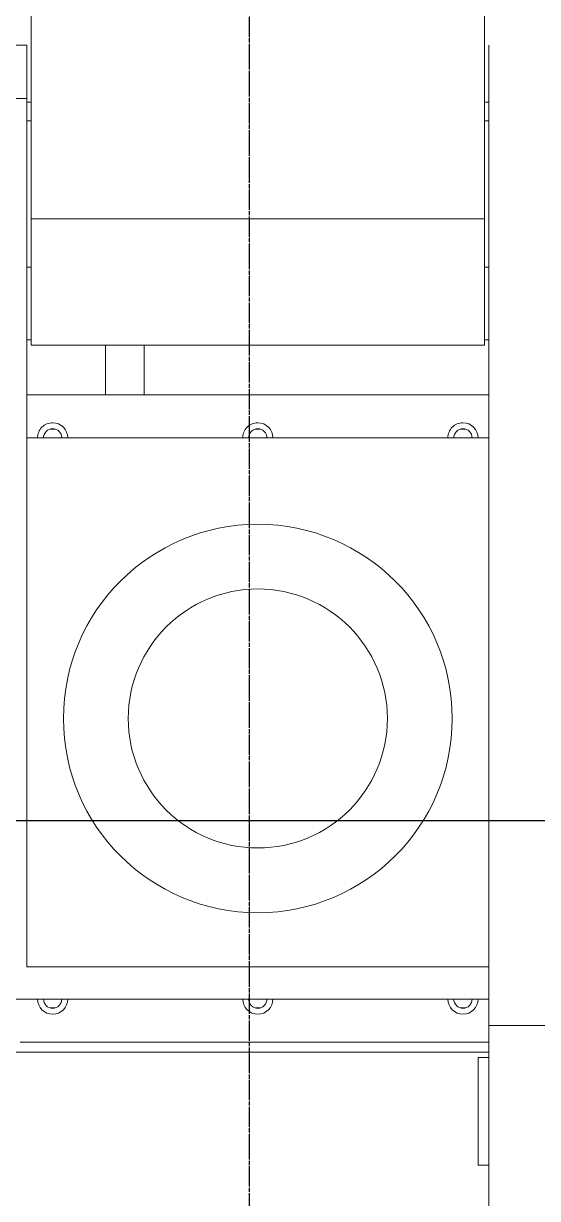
# Model space of a CAD drawing. Header units: millimetres. Extents: x 2509 to 128734, y 2492 to 91667.
# Drawn here: x 92115 to 92353, y 71960 to 72504 of the extents above; entities that cross this region are included whole.
import ezdxf
from ezdxf.enums import TextEntityAlignment as Align

# ---------------------------------------------------------------- set-up
doc = ezdxf.new("R2010")
doc.units = ezdxf.units.MM
doc.linetypes.add('CENTER', pattern=[50.8, 31.75, -6.35, 6.35, -6.35])
doc.linetypes.add('DOTE', pattern=[2.42, 2, -0.2, 0.02, -0.2])
for name, color, linetype in [('AXIS_TEXT', 7, 'Continuous'), ('DOTE', 1, 'DOTE'), ('SSH_搬运系统', 7, 'Continuous'), ('规划设计-立库系统-链式输送机', 5, 'Continuous')]:
    doc.layers.add(name, color=color, linetype=linetype)
doc.styles.add('COMPLEX', font='COMPLEX')
doc.styles.add('标注', font='msyh.ttf', dxfattribs={"height": 20})

# ---------------------------------------------------------------- blocks, each defined once
blk = doc.blocks.new('12号建筑底图')
at = {"layer": 'DOTE'}
blk.add_line((101448.67, -305572.44), (101448.67, -255872.44), dxfattribs=at)
at = {"layer": 'AXIS_TEXT', "style": 'COMPLEX', "width": 0.736842}
blk.add_attdef('N', text='', height=900, dxfattribs=at).set_placement((122812.32, -249273.29), (123412.32, -249273.29), align=Align.FIT)
blk = doc.blocks.new('SSH_机械臂')
at = {"layer": 'SSH_搬运系统', "lineweight": 15}
for p, q in [((1454.66, 2818.64, 0), (1454.66, 2863.64, 0)), ((1345.87, 2818.64, 0), (1454.66, 2818.64, 0)), ((1446.87, 2818.64, 0), (1446.87, 2601.64, 0)), ((1454.66, 2818.64, 0), (1879.66, 2818.64, 0)), ((1466.87, 2818.64, 0), (1466.87, 2559.64, 0)), ((1481.87, 2818.64, 0), (1481.87, 2604.64, 0)), ((1726.87, 2604.64, 0), (1726.87, 2818.64, 0)), ((1746.87, 2604.64, 0), (1746.87, 2818.64, 0)), ((1769.87, 2816.64, 0), (1828.43, 2816.64, 0)), ((1828.43, 2816.64, 0), (1828.43, 2606.64, 0)), ((1828.43, 2816.64, 0), (3119.92, 2816.64, 0)), ((1879.66, 2818.64, 0), (1908.87, 2818.64, 0)), ((1439.87, 2813.64, 0), (1389.87, 2813.64, 0)), ((1462.77, 2805.52, 0), (1462.77, 2807.76, 0)), ((1730.97, 2805.52, 0), (1730.97, 2807.76, 0)), ((1462.77, 2710.52, 0), (1462.77, 2712.76, 0)), ((1730.97, 2710.52, 0), (1730.97, 2712.76, 0)), ((1746.87, 2659.05, 0), (1769.87, 2659.05, 0)), ((1746.87, 2641.05, 0), (1769.87, 2641.05, 0)), ((1769.85, 2641.05, 0), (1769.85, 2609.55, 0)), ((1462.77, 2615.52, 0), (1462.77, 2617.76, 0)), ((1730.97, 2615.52, 0), (1730.97, 2617.76, 0)), ((1769.85, 2609.55, 0), (1769.87, 2609.55, 0)), ((1481.87, 2604.64, 0), (1884.05, 2604.64, 0)), ((1769.87, 2606.64, 0), (1828.43, 2606.64, 0)), ((1828.43, 2606.64, 0), (3119.92, 2606.64, 0)), ((1884.05, 2604.64, 0), (1884.05, 2559.64, 0)), ((1884.05, 2604.64, 0), (1908.87, 2604.64, 0))]:
    blk.add_line(p, q, dxfattribs=at)
for radius in [90, 60]:
    blk.add_circle((1596.87, 2711.64, 0), radius, dxfattribs=at)
for centre, radius, start, end in [((3603.35, 2684.14, 0), 2525, 148.24173, 188.19905), ((1466.87, 2806.64, 0), 7, 90, 270), ((1466.87, 2806.64, 0), 4.25, 90, 270), ((1726.87, 2806.64, 0), 7, 0, 90), ((1726.87, 2806.64, 0), 4.25, 0, 90), ((1726.87, 2806.64, 0), 7, 270, 0), ((1726.87, 2806.64, 0), 4.25, 270, 0), ((1466.87, 2711.64, 0), 7, 90, 270), ((1726.87, 2711.64, 0), 7, 0, 90), ((1466.87, 2711.64, 0), 4.25, 90, 270), ((1726.87, 2711.64, 0), 4.25, 0, 90), ((1726.87, 2711.64, 0), 7, 270, 0), ((1726.87, 2711.64, 0), 4.25, 270, 0), ((1466.87, 2616.64, 0), 7, 90, 270), ((1466.87, 2616.64, 0), 4.25, 90, 270), ((1726.87, 2616.64, 0), 7, 0, 90), ((1726.87, 2616.64, 0), 4.25, 0, 90), ((1726.87, 2616.64, 0), 7, 270, 0), ((1726.87, 2616.64, 0), 4.25, 270, 0)]:
    blk.add_arc(centre, radius, start, end, dxfattribs=at)
for points in [[(1389.87, 2818.64, 0), (1389.87, 2813.64, 0)], [(1439.87, 2813.64, 0), (1439.87, 2818.64, 0)], [(1442.35, 2818.64, 0), (1442.35, 2500.64, 0)], [(1769.87, 2816.64, 0), (1769.87, 2606.64, 0)], [(1772.35, 2818.64, 0), (1772.35, 2816.64, 0)], [(1805.94, 2818.64, 0), (1805.94, 2816.64, 0)], [(1873.8, 2816.64, 0), (1873.8, 2818.64, 0)], [(1882.35, 2818.64, 0), (1882.35, 2816.64, 0)], [(1772.35, 2606.64, 0), (1772.35, 2604.64, 0)], [(1805.94, 2606.64, 0), (1805.94, 2604.64, 0)], [(1873.8, 2604.64, 0), (1873.8, 2606.64, 0)], [(1882.35, 2606.64, 0), (1882.35, 2604.64, 0)], [(1908.87, 2559.64, 0), (1908.87, 2604.64, 0)]]:
    blk.add_open_spline(points, degree=1, dxfattribs=at)
blk = doc.blocks.new('*U166')
at = {"layer": '规划设计-立库系统-链式输送机', "color": 1}
blk.add_line((-15.84, 0), (1812.11, 0), dxfattribs=at)
at = {"layer": '规划设计-立库系统-链式输送机', "color": 0, "style": '标注'}
for tag, p in [('编号', (313.89, 142.41)), ('设备高度', (311.17, -149.65))]:
    blk.add_attdef(tag, p, '', height=50, dxfattribs=at)

msp = doc.modelspace()

# ---------------------------------------------------------------- block references
at = {"linetype": 'CENTER'}
msp.add_blockref('12号建筑底图', (-9229.066, 332462.656), dxfattribs=at)
at = {"layer": 'SSH_搬运系统', "xscale": -1, "rotation": 270}
msp.add_blockref('SSH_机械臂', (89511.768, 70585.224, 0), dxfattribs=at)
at = {"layer": '规划设计-立库系统-链式输送机', "xscale": -1}
msp.add_blockref('*U166', (93094.266, 72134.656), dxfattribs=at)

doc.saveas('drawing.dxf')
